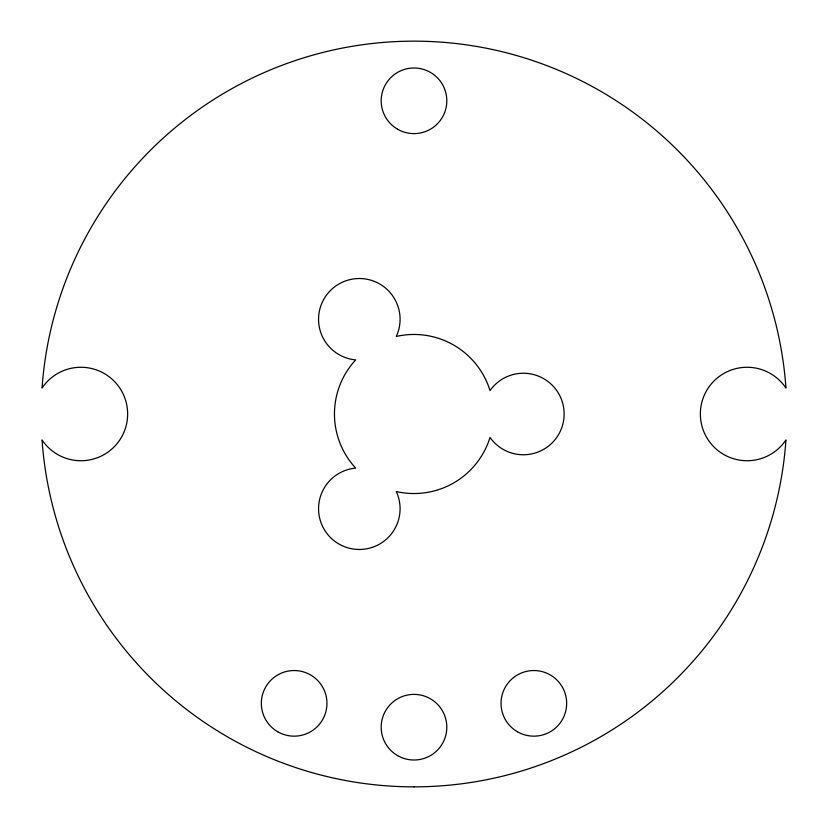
<?xml version="1.0" encoding="UTF-8"?>
<svg xmlns="http://www.w3.org/2000/svg" width="828" height="828" viewBox="0 0 828 828"><rect width="100%" height="100%" fill="white"/><g stroke="black" fill="none" stroke-linecap="round" stroke-linejoin="round"><path stroke-width="1.24" d="M414 786.848A372.848 372.848 0 0 0 785.948 439.947A46.73 46.73 0 0 1 716.272 449.138A46.73 46.73 0 0 1 716.272 378.862A46.73 46.73 0 0 1 785.948 388.053A372.848 372.848 0 0 0 414 41.152A372.848 372.848 0 0 0 42.052 388.053A46.73 46.73 0 0 1 111.728 378.862A46.73 46.73 0 0 1 111.728 449.138A46.73 46.73 0 0 1 42.052 439.947A372.848 372.848 0 0 0 414 786.848M397.595 755.612A32.809 32.809 0 0 0 446.809 727.191A32.809 32.809 0 0 0 397.595 698.78A32.809 32.809 0 0 0 397.595 755.612M517.448 731.766A32.809 32.809 0 0 0 566.662 703.355A32.809 32.809 0 0 0 517.448 674.934A32.809 32.809 0 0 0 517.448 731.766M277.742 731.766A32.809 32.809 0 0 0 326.956 703.355A32.809 32.809 0 0 0 277.742 674.934A32.809 32.809 0 0 0 277.742 731.766M397.595 129.22A32.809 32.809 0 0 0 446.809 100.809A32.809 32.809 0 0 0 397.595 72.388A32.809 32.809 0 0 0 397.595 129.22M372.114 547.422A40.769 40.769 0 0 0 396.291 491.542A79.54 79.54 0 0 0 490.01 437.432A40.769 40.769 0 0 0 550.485 444.439A40.769 40.769 0 0 0 550.485 383.561A40.769 40.769 0 0 0 490.01 390.568A79.54 79.54 0 0 0 396.291 336.458A40.769 40.769 0 0 0 372.114 280.578A40.769 40.769 0 0 0 319.401 311.017A40.769 40.769 0 0 0 355.698 359.89A79.54 79.54 0 0 0 355.698 468.11A40.769 40.769 0 0 0 319.401 516.982A40.769 40.769 0 0 0 372.114 547.422"/></g></svg>
